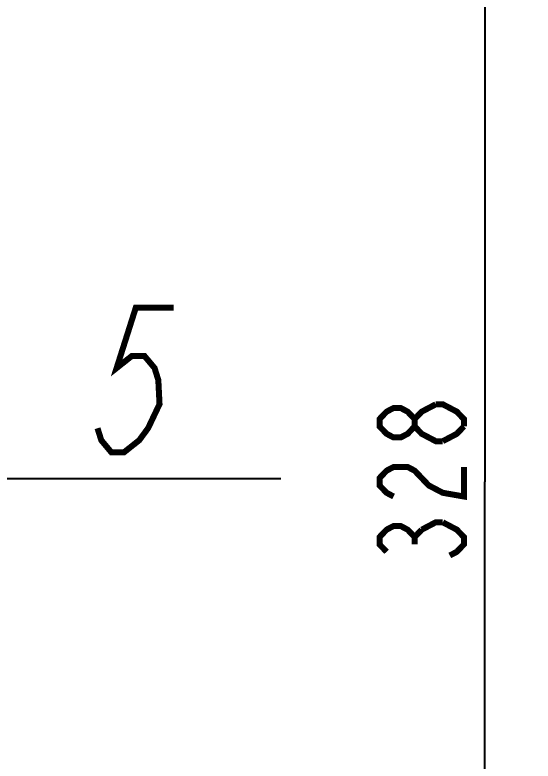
# Model space of a CAD drawing. Header units: millimetres. Extents: x 0 to 594, y 0 to 420.
# Drawn here: x 521.99 to 543.5, y 250.51 to 281.49 of the extents above; entities that cross this region are included whole.
import ezdxf

# ---------------------------------------------------------------- set-up
doc = ezdxf.new("R2010")
doc.units = ezdxf.units.MM
doc.header["$LTSCALE"] = 32.67
doc.layers.get('0').update_dxf_attribs({"linetype": 'CONTINUOUS'})
doc.layers.add('ALL_DIMENSIONS', color=7, linetype='CONTINUOUS')
doc.styles.get("Standard").update_dxf_attribs({"font": 'txt', "width": 0.7})
doc.dimstyles.new('DIMSTYLE_3', dxfattribs={"dimtxt": 3.5, "dimasz": 3, "dimexe": 0.18, "dimexo": 0.0625, "dimgap": 0.09, "dimtad": 1, "dimdec": 5, "dimlfac": 5, "dimdsep": 46, "dimtxsty": 'STANDARD', "dimblk": '_FILLED', "dimblk1": '_FILLED', "dimblk2": '_FILLED', "dimcen": 0.09, "dimadec": 0, "dimazin": 0, "dimtp": 0.5, "dimtm": 0.5, "dimtfac": 1, "dimtdec": 5, "dimtofl": 0, "dimtmove": 0, "dimatfit": 3, "dimldrblk": '_FILLED', "dimfxl": 1, "dimtolj": 1, "dimarcsym": 0})

# ---------------------------------------------------------------- blocks, each defined once
blk = doc.blocks.new('_FILLED')
at = {"color": 0, "linetype": 'ByBlock'}
blk.add_solid([(0, 0), (-1, 0.167), (-1, -0.167)], dxfattribs=at)
blk = doc.blocks.new('*D4')
at = {"layer": 'ALL_DIMENSIONS', "color": 2, "linetype": 'Continuous'}
for p, q in [((512.903, 294.905), (543.503, 294.905)), ((541.503, 294.905), (541.503, 262.105)), ((541.503, 229.305), (541.503, 262.105)), ((496.403, 229.305), (543.503, 229.305))]:
    blk.add_line(p, q, dxfattribs=at)
at = {"layer": 'ALL_DIMENSIONS', "color": 2, "linetype": 'Continuous', "xscale": 3, "yscale": 3, "zscale": 3}
for p, rotation in [((541.503, 294.905), 90), ((541.503, 229.305), 270)]:
    blk.add_blockref('_FILLED', p, dxfattribs=dict(at, rotation=rotation))
blk = doc.blocks.new('BOM BALLOON 33_BL6', base_point=(527.265, 265.782))
at = {"color": 2, "linetype": 'Continuous'}
blk.add_line((521.503, 262.238), (533.027, 262.238), dxfattribs=at)
at = {"color": 2, "linetype": 'Continuous', "const_width": 0.25}
blk.add_lwpolyline([(528.578, 269.327), (527.003, 269.327), (526.209, 266.827), (526.84, 267.327), (527.365, 267.327), (527.784, 266.827), (527.94, 266.327), (527.99, 265.327), (527.515, 264.327), (527.146, 263.827), (526.515, 263.327), (525.99, 263.327), (525.571, 263.827), (525.415, 264.327)], dxfattribs=at)

msp = doc.modelspace()

# ---------------------------------------------------------------- linework, layer by layer
at = {"layer": 'ALL_DIMENSIONS', "color": 2, "linetype": 'Continuous', "const_width": 0.25}
for points in [[(538.5868044, 264.4021556), (538.2951339, 264.0958744), (538.0034634, 263.94277), (537.7117928, 263.94277), (537.4201223, 264.0958744), (537.1284518, 264.4021556), (537.1284518, 264.7084006), (537.4201223, 265.0146456), (537.7117928, 265.16775), (538.0034634, 265.16775), (538.2951339, 265.0146456), (538.5868044, 264.7084006)], [(539.7534503, 263.7896294), (539.4617798, 263.7896294), (539.1701093, 263.94277), (538.8784387, 264.0958744), (538.5868044, 264.4021556), (538.5868044, 264.7084006), (538.8784387, 265.0146456), (539.4617798, 265.3208906)], [(539.4617798, 265.3208906), (539.7534503, 265.3208906), (540.0451208, 265.16775), (540.3367914, 265.0146456), (540.6284619, 264.7084006), (540.6284619, 264.4021556)], [(540.6284619, 264.4021556), (540.3367914, 264.0958744), (539.7534503, 263.7896294)], [(537.7117928, 261.4927557), (537.4201223, 261.6458963), (537.1284518, 261.9521413), (537.1284518, 262.2583863), (537.4201223, 262.5646313), (537.7117928, 262.7177719), (538.2951339, 262.7177719), (538.5868044, 262.5646313), (538.8784387, 262.2583863), (539.1701093, 261.9521413), (539.7534503, 261.6458963), (540.6284619, 261.4927557), (540.6284619, 262.7177719)], [(537.4201223, 259.195882), (537.1284518, 259.5021451), (537.1284518, 259.8083901), (537.4201223, 260.1146351), (537.7117928, 260.2677576), (538.0034634, 260.2677576), (538.2951339, 260.1146351), (538.5868044, 259.8083901), (538.8784387, 260.1146351)], [(538.8784387, 260.1146351), (539.4617798, 260.4208801), (539.7534503, 260.4208801)], [(539.7534503, 260.4208801), (540.3367914, 260.1146351), (540.6284619, 259.8083901), (540.6284619, 259.5021451), (540.3367914, 259.195882), (540.0451208, 259.0427595)], [(538.5868044, 259.5021451), (538.5868044, 259.8083901)]]:
    msp.add_lwpolyline(points, dxfattribs=at)

# ---------------------------------------------------------------- block references
at = {"color": 2, "linetype": 'Continuous'}
msp.add_blockref('BOM BALLOON 33_BL6', (527.2654733, 265.7823689), dxfattribs=at)

# ---------------------------------------------------------------- dimensions: what is measured, and where the dimension line sits
at = {"layer": 'ALL_DIMENSIONS', "color": 2, "linetype": 'Continuous'}
dim = msp.add_linear_dim(base=(541.5034536, 229.3052632), p1=(512.9034536, 294.9052632), p2=(496.4034536, 229.3052632), angle=270, dimstyle='DIMSTYLE_3', dxfattribs=at)
dim.commit()
dim.dimension.update_dxf_attribs({"geometry": '*D4', "text_midpoint": (540.6284536, 258.4302632), "dimtype": 160})

doc.saveas('drawing.dxf')
